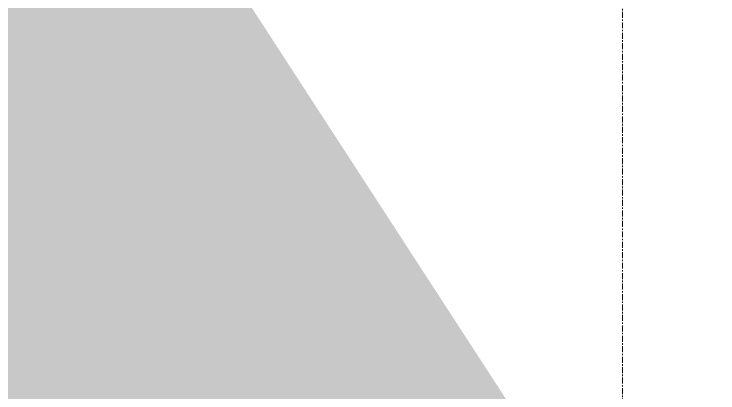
# Model space of a CAD drawing. Header units: inches. Extents: x -4294 to -464, y 9706 to 12475.
# Drawn here: x -2878.3 to -2819.3, y 11858.4 to 11890.1 of the extents above; entities that cross this region are included whole.
import ezdxf

# ---------------------------------------------------------------- set-up
doc = ezdxf.new("R2010")
doc.units = ezdxf.units.IN
doc.header["$MEASUREMENT"] = 0
doc.linetypes.add('Grid Line 1_2_', pattern=[0.875, 0.5, -0.125, 0.125, -0.125])
doc.layers.add('0-1', color=7, linetype='Continuous', lineweight=5)
doc.layers.add('S-GRID-1', color=1, linetype='Grid Line 1_2_', lineweight=9)
doc.layers.add('A-AREA-PATT-1', color=7, linetype='Continuous', lineweight=9, transparency=1)

# ---------------------------------------------------------------- blocks, each defined once
blk = doc.blocks.new('CTR - 1st Phase - Shell_rvt-1-FLOOR PLAN - BASEMENT')
at = {"layer": 'S-GRID-1'}
blk.add_line((-2827.324, 9836.18), (-2827.324, 12413.737), dxfattribs=at)

msp = doc.modelspace()

# ---------------------------------------------------------------- hatches: boundary and pattern name
at = {"layer": 'A-AREA-PATT-1'}
h = msp.add_hatch(color=256, dxfattribs=at)
h.paths.add_polyline_path([(-2975.5237, 11855.1894), (-2976.4657, 11855.1894), (-2975.9872, 11854.7259)], flags=0)
h.paths.add_polyline_path([(-2871.8015, 11911.3091), (-2817.8865, 11949.2891), (-2791.1612, 11949.2891), (-2791.1612, 11936.4425), (-2764.0004, 11936.4425), (-2762.2448, 11938.4425), (-2764.4116, 11938.4425), (-2756.1111, 11948.1875), (-2755.1612, 11948.1875), (-2755.1612, 12030.3461), (-2788.2173, 12016.1257), (-2788.2173, 12031.2238), (-2891.9865, 12031.2238), (-2835.3237, 11999.0564), (-2835.3237, 11993.1427), (-2927.7047, 11952.1644), (-2936.8994, 11952.1644), (-2981.0862, 11933.1557), (-2981.0862, 11865.1513), (-2970.7237, 11865.1513), (-2970.7237, 11859.9894), (-2975.5237, 11855.1894), (-2970.7237, 11855.1894), (-2970.7237, 11849.6269), (-2968.7237, 11849.6269), (-2968.7237, 11885.6269), (-2966.9737, 11885.6269), (-2966.9737, 11903.6134), (-2892.2847, 11942.8217), (-2898.3575, 11952.1644), (-2835.3237, 11952.1644), (-2835.3237, 11949.2891), (-2858.5166, 11949.2891), (-2886.1495, 11933.3829)], flags=0)
h.paths.add_polyline_path([(-2953.604, 11853.684), (-2953.604, 11853.1894), (-2932.7237, 11853.1894), (-2932.7237, 11850.1785), (-2943.4448, 11849.6269), (-2938.369, 11849.6269), (-2930.7237, 11850.0396), (-2930.7237, 11850.2814), (-2898.4751, 11851.9404), (-2898.4751, 11853.1894), (-2872.3737, 11853.1894), (-2835.3237, 11855.1894), (-2871.8015, 11911.3091), (-2937.3255, 11865.1513), (-2898.4751, 11865.1513), (-2898.4751, 11855.1894), (-2951.467, 11855.1894)], flags=0)
h.paths.add_polyline_path([(-2968.7237, 11847.9883), (-2961.1057, 11848.3995), (-2953.604, 11853.684), (-2953.604, 11855.1894), (-2966.9737, 11855.1894), (-2966.9737, 11848.4164), (-2968.7237, 11848.3264)], flags=0)
h.paths.add_polyline_path([(-2755.1612, 11849.6269), (-2755.1612, 11853.1894), (-2758.7237, 11853.1894)], flags=0)
h.paths.add_polyline_path([(-2791.1612, 11855.1894), (-2755.1612, 11855.1894), (-2755.1612, 11860.4425), (-2788.2173, 11860.4425), (-2788.2173, 11855.5221), (-2791.1612, 11855.4906)], flags=0)
h.paths.add_polyline_path([(-2819.3237, 11855.1894), (-2791.1612, 11855.4906), (-2791.1612, 11865.1513), (-2812.2731, 11865.1513), (-2817.9082, 11857.1894), (-2817.6834, 11857.1894)], flags=0)
h.paths.add_polyline_path([(-2976.4657, 11855.1894), (-2981.0862, 11859.6656), (-2981.0862, 11855.1894)], flags=0)
h.paths.add_polyline_path([(-2754.5362, 11860.4425), (-2753.2237, 11860.4425), (-2753.2237, 11861.0675), (-2752.7237, 11861.0675), (-2752.7237, 11895.8175), (-2754.5362, 11895.8175), (-2754.5362, 11896.4425), (-2755.1612, 11896.4425), (-2755.1612, 11860.4425)], flags=0)
h.paths.add_polyline_path([(-2754.5362, 11900.4425), (-2753.2237, 11900.4425), (-2753.2237, 11901.0675), (-2754.5362, 11901.0675)], flags=0)
h.paths.add_polyline_path([(-2791.1612, 11907.0376), (-2767.6057, 11934.6925), (-2791.1612, 11934.6925)], flags=0)

# ---------------------------------------------------------------- block references
at = {"layer": '0-1'}
msp.add_blockref('CTR - 1st Phase - Shell_rvt-1-FLOOR PLAN - BASEMENT', (0, 0), dxfattribs=at)

doc.saveas('drawing.dxf')
